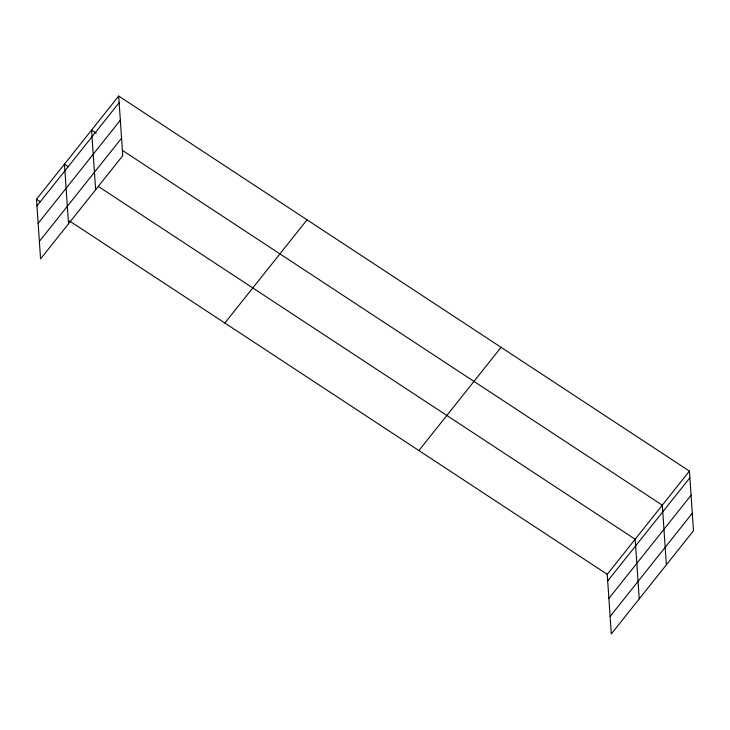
<?xml version="1.0" encoding="UTF-8"?>
<svg xmlns="http://www.w3.org/2000/svg" width="730" height="730" viewBox="0 0 730 730"><rect width="100%" height="100%" fill="white"/><g stroke="black" fill="none" stroke-linecap="round" stroke-linejoin="round"><path stroke-width="1.09" d="M118.698 96.041L122.759 155.672L40.57 258.894L36.5 199.254L118.698 96.041L689.43 471.105L693.5 530.746L611.302 633.959L607.241 574.327L689.43 471.105M36.956 205.896L119.145 102.684M38.142 223.389L120.34 120.167M39.374 241.402L121.572 138.189M224.84 323.025L307.038 219.812M418.892 450.556L501.09 347.334M607.688 580.961L689.886 477.748M608.884 598.454L691.082 495.241M610.116 616.467L692.305 513.254M96.278 133.198L91.569 130.104L95.639 189.736M122.649 150.526L662.311 505.169L666.371 564.801M68.209 166.641L64.45 164.168L68.51 223.8M98.349 186.442L635.182 539.233L639.252 598.865M36.5 199.254L40.269 201.736M69.46 220.916L607.241 574.327"/></g></svg>
